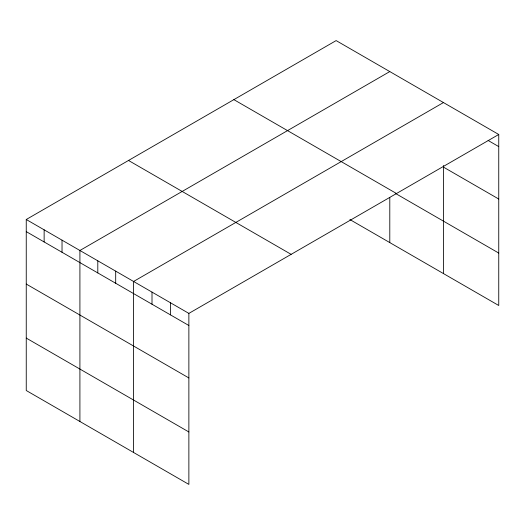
<?xml version="1.0" encoding="UTF-8"?>
<svg xmlns="http://www.w3.org/2000/svg" width="525" height="525" viewBox="0 0 525 525"><rect width="100%" height="100%" fill="white"/><g stroke="black" fill="none" stroke-linecap="round" stroke-linejoin="round"><path stroke-width="0.79" d="M498.75 134.485L188.869 313.392L188.869 484.404L26.25 390.515L26.25 219.502L336.131 40.596L498.75 134.485L498.75 305.498L349.893 219.555M389.793 71.577L79.912 250.484L79.912 421.503M443.461 102.559L133.58 281.466L133.58 452.484M488.119 140.464L498.75 146.6M443.461 167.114L498.75 199.034M233.868 99.632L396.487 193.522M395.299 193.338L498.75 253.063M128.513 160.466L291.132 254.349M26.25 219.502L188.869 313.392M26.25 231.623L188.869 325.507M26.25 284.058L188.869 377.947M26.25 338.08L188.869 431.97M443.461 165.48L443.461 273.577M389.793 197.531L389.793 242.589M170.441 302.748L170.441 314.869M152.007 292.11L152.007 304.231M115.69 271.143L115.69 283.257M97.801 260.813L97.801 272.934M62.029 240.161L62.029 252.276M44.139 229.832L44.139 241.953"/></g></svg>
